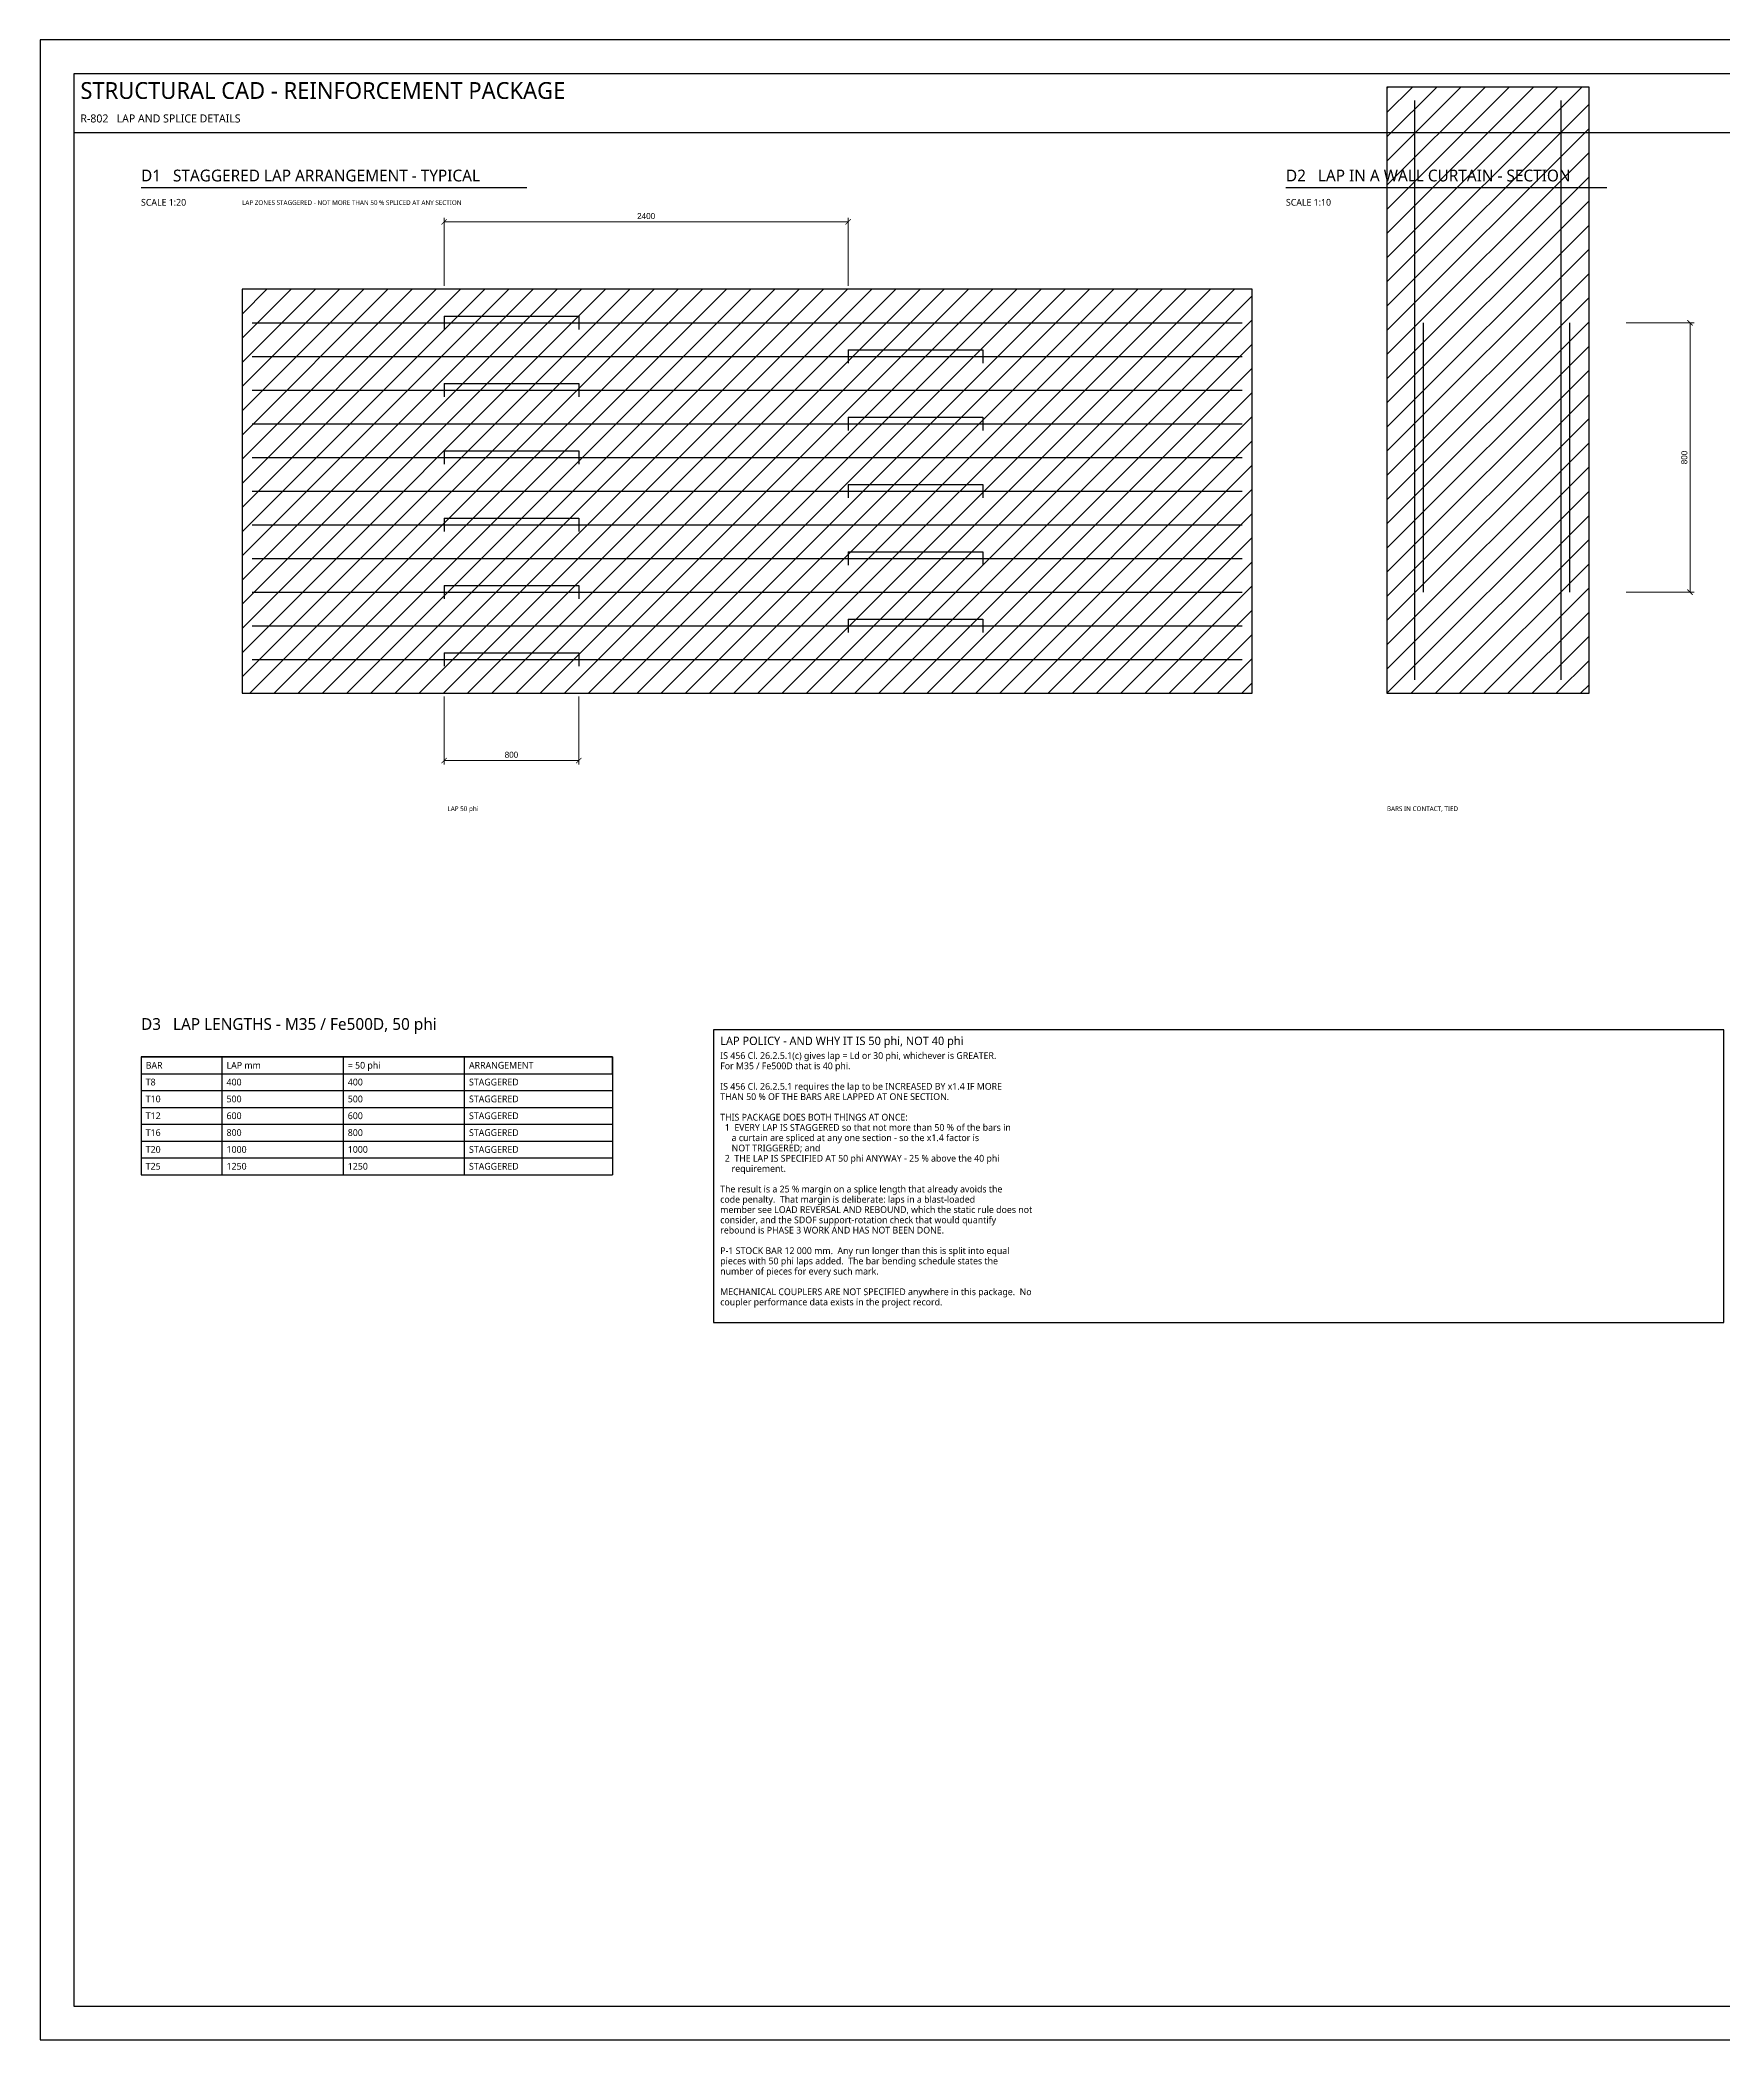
# Model space of a CAD drawing. Header units: millimetres. Extents: x 0 to 841, y 0 to 594.
# Drawn here: x 0 to 500, y 0 to 594 of the extents above; entities that cross this region are included whole.
import ezdxf

# ---------------------------------------------------------------- set-up
doc = ezdxf.new("R2010")
doc.units = ezdxf.units.MM
for name, color, linetype in [('S-BLAST', 1, 'Continuous'), ('S-CONCRETE', 7, 'Continuous'), ('S-DIM', 4, 'Continuous'), ('S-HATCH', 8, 'Continuous'), ('S-NOTE', 7, 'Continuous'), ('S-REBAR-MAIN', 1, 'Continuous'), ('S-REBAR-SEC', 4, 'Continuous'), ('S-TABLE', 7, 'Continuous'), ('S-TEXT', 7, 'Continuous'), ('S-TITLE', 7, 'Continuous')]:
    doc.layers.add(name, color=color, linetype=linetype)
doc.styles.add('OpenSans', font='OpenSans-Regular.ttf')
doc.dimstyles.new('SC-DIM', dxfattribs={"dimtxt": 1.8, "dimasz": 1.6, "dimexe": 1.2, "dimexo": 1, "dimgap": 0.8, "dimtad": 1, "dimdec": 0, "dimblk": 'ARCHTICK', "dimcen": 2.5, "dimclrd": 4, "dimclre": 4, "dimclrt": 4, "dimazin": 3, "dimtfac": 1, "dimtmove": 0, "dimatfit": 3, "dimlwd": 13, "dimlwe": 13})

# ---------------------------------------------------------------- blocks, each defined once
blk = doc.blocks.new('_ARCHTICK')
at = {"color": 0, "linetype": 'BYBLOCK', "const_width": 0.15}
blk.add_lwpolyline([(-0.5, -0.5), (0.5, 0.5)], dxfattribs=at)

msp = doc.modelspace()

# ---------------------------------------------------------------- hatches: boundary and pattern name
at = {"layer": 'S-HATCH'}
h = msp.add_hatch(dxfattribs=at)
h.set_pattern_fill('ANSI31', scale=1.6)
h.paths.add_polyline_path([(400, 400), (460, 400), (460, 580), (400, 580)])
h = msp.add_hatch(dxfattribs=at)
h.set_pattern_fill('ANSI31', scale=1.6)
h.paths.add_polyline_path([(60, 400), (360, 400), (360, 520), (60, 520)])

# ---------------------------------------------------------------- linework, layer by layer
at = {"layer": 'S-CONCRETE'}
for points in [[(400, 400), (460, 400), (460, 580), (400, 580)], [(60, 400), (360, 400), (360, 520), (60, 520)]]:
    msp.add_lwpolyline(points, close=True, dxfattribs=at)
at = {"layer": 'S-REBAR-MAIN'}
for p, q in [((408.3, 404), (408.3, 576)), ((451.7, 404), (451.7, 576)), ((63, 510), (357, 510)), ((63, 500), (357, 500)), ((63, 490), (357, 490)), ((63, 480), (357, 480)), ((63, 470), (357, 470)), ((63, 460), (357, 460)), ((63, 450), (357, 450)), ((63, 440), (357, 440)), ((63, 430), (357, 430)), ((63, 420), (357, 420)), ((63, 410), (357, 410))]:
    msp.add_line(p, q, dxfattribs=at)
at = {"layer": 'S-REBAR-SEC'}
for p, q in [((120, 512), (160, 512)), ((120, 512), (120, 508)), ((160, 512), (160, 508)), ((410.9, 430), (410.9, 510)), ((454.3, 430), (454.3, 510)), ((240, 502), (280, 502)), ((240, 502), (240, 498)), ((280, 502), (280, 498)), ((120, 492), (160, 492)), ((120, 492), (120, 488)), ((160, 492), (160, 488)), ((240, 482), (280, 482)), ((240, 482), (240, 478)), ((280, 482), (280, 478)), ((120, 472), (160, 472)), ((120, 472), (120, 468)), ((160, 472), (160, 468)), ((240, 462), (280, 462)), ((240, 462), (240, 458)), ((280, 462), (280, 458)), ((120, 452), (160, 452)), ((120, 452), (120, 448)), ((160, 452), (160, 448)), ((240, 442), (280, 442)), ((240, 442), (240, 438)), ((280, 442), (280, 438)), ((120, 432), (160, 432)), ((120, 432), (120, 428)), ((160, 432), (160, 428)), ((240, 422), (280, 422)), ((240, 422), (240, 418)), ((280, 422), (280, 418)), ((120, 412), (160, 412)), ((120, 412), (120, 408)), ((160, 412), (160, 408))]:
    msp.add_line(p, q, dxfattribs=at)
at = {"layer": 'S-TABLE'}
for p, q in [((30, 292), (170, 292)), ((30, 292), (30, 257)), ((54, 292), (54, 257)), ((90, 292), (90, 257)), ((126, 292), (126, 257)), ((170, 292), (170, 257)), ((30, 282), (170, 282)), ((30, 277), (170, 277)), ((30, 272), (170, 272)), ((30, 267), (170, 267)), ((30, 262), (170, 262)), ((30, 257), (170, 257))]:
    msp.add_line(p, q, dxfattribs=at)
msp.add_lwpolyline([(30, 287), (170, 287), (170, 292), (30, 292)], close=True, dxfattribs=at)
at = {"layer": 'S-TITLE'}
for p, q in [((10, 566.5), (831, 566.5)), ((30, 550.2), (144.6, 550.2)), ((370, 550.2), (465.325, 550.2))]:
    msp.add_line(p, q, dxfattribs=at)
for points in [[(0, 0), (841, 0), (841, 594), (0, 594)], [(10, 10), (831, 10), (831, 584), (10, 584)], [(200, 213.125), (500, 213.125), (500, 300), (200, 300)]]:
    msp.add_lwpolyline(points, close=True, dxfattribs=at)

# ---------------------------------------------------------------- texts
at = {"layer": 'S-BLAST', "style": 'OpenSans'}
msp.add_text('LAP ZONES STAGGERED - NOT MORE THAN 50 % SPLICED AT ANY SECTION', height=1.4, dxfattribs=at).set_placement((60, 545))
at = {"layer": 'S-NOTE', "style": 'OpenSans'}
for s, p in [('IS 456 Cl. 26.2.5.1(c) gives lap = Ld or 30 phi, whichever is GREATER.', (202, 291.375)), ('For M35 / Fe500D that is 40 phi.', (202, 288.325)), ('THAN 50 % OF THE BARS ARE LAPPED AT ONE SECTION.', (202, 279.175)), ('IS 456 Cl. 26.2.5.1 requires the lap to be INCREASED BY x1.4 IF MORE', (202, 282.225)), ('THIS PACKAGE DOES BOTH THINGS AT ONCE:', (202, 273.075)), ('  1  EVERY LAP IS STAGGERED so that not more than 50 % of the bars in', (202, 270.025)), ('     a curtain are spliced at any one section - so the x1.4 factor is', (202, 266.975)), ('  2  THE LAP IS SPECIFIED AT 50 phi ANYWAY - 25 % above the 40 phi', (202, 260.875)), ('     NOT TRIGGERED; and', (202, 263.925)), ('     requirement.', (202, 257.825)), ('The result is a 25 % margin on a splice length that already avoids the', (202, 251.725)), ('code penalty.  That margin is deliberate: laps in a blast-loaded', (202, 248.675)), ('consider, and the SDOF support-rotation check that would quantify', (202, 242.575)), ('member see LOAD REVERSAL AND REBOUND, which the static rule does not', (202, 245.625)), ('rebound is PHASE 3 WORK AND HAS NOT BEEN DONE.', (202, 239.525)), ('pieces with 50 phi laps added.  The bar bending schedule states the', (202, 230.375)), ('P-1 STOCK BAR 12 000 mm.  Any run longer than this is split into equal', (202, 233.425)), ('number of pieces for every such mark.', (202, 227.325)), ('coupler performance data exists in the project record.', (202, 218.175)), ('MECHANICAL COUPLERS ARE NOT SPECIFIED anywhere in this package.  No', (202, 221.225))]:
    msp.add_text(s, height=2, dxfattribs=at).set_placement(p)
at = {"layer": 'S-TABLE', "style": 'OpenSans'}
for s, p in [('T8', (31.4, 283.5)), ('BAR', (31.4, 288.5)), ('400', (55.4, 283.5)), ('LAP mm', (55.4, 288.5)), ('400', (91.4, 283.5)), ('= 50 phi', (91.4, 288.5)), ('ARRANGEMENT', (127.4, 288.5)), ('STAGGERED', (127.4, 283.5)), ('T10', (31.4, 278.5)), ('500', (55.4, 278.5)), ('500', (91.4, 278.5)), ('STAGGERED', (127.4, 278.5)), ('T12', (31.4, 273.5)), ('600', (55.4, 273.5)), ('600', (91.4, 273.5)), ('STAGGERED', (127.4, 273.5)), ('T16', (31.4, 268.5)), ('800', (55.4, 268.5)), ('800', (91.4, 268.5)), ('STAGGERED', (127.4, 268.5)), ('T20', (31.4, 263.5)), ('1000', (55.4, 263.5)), ('1000', (91.4, 263.5)), ('STAGGERED', (127.4, 263.5)), ('T25', (31.4, 258.5)), ('1250', (55.4, 258.5)), ('1250', (91.4, 258.5)), ('STAGGERED', (127.4, 258.5))]:
    msp.add_text(s, height=2, dxfattribs=at).set_placement(p)
at = {"layer": 'S-TEXT', "style": 'OpenSans'}
for s, height, p in [('SCALE 1:20', 2, (30, 544.8)), ('SCALE 1:10', 2, (370, 544.8)), ('LAP 50 phi', 1.4, (121, 365)), ('BARS IN CONTACT, TIED', 1.4, (400, 365))]:
    msp.add_text(s, height=height, dxfattribs=at).set_placement(p)
at = {"layer": 'S-TITLE', "style": 'OpenSans'}
for s, height, p in [('STRUCTURAL CAD - REINFORCEMENT PACKAGE', 5, (12, 576.5)), ('R-802   LAP AND SPLICE DETAILS', 2.4, (12, 569.5)), ('D1   STAGGERED LAP ARRANGEMENT - TYPICAL', 3.5, (30, 552)), ('D2   LAP IN A WALL CURTAIN - SECTION', 3.5, (370, 552)), ('D3   LAP LENGTHS - M35 / Fe500D, 50 phi', 3.5, (30, 300)), ('LAP POLICY - AND WHY IT IS 50 phi, NOT 40 phi', 2.5, (202, 295.5))]:
    msp.add_text(s, height=height, dxfattribs=at).set_placement(p)

# ---------------------------------------------------------------- dimensions: what is measured, and where the dimension line sits
at = {"layer": 'S-DIM'}
for base, p1, p2 in [((120, 540), (120, 520), (240, 520)), ((120, 380), (120, 400), (160, 400))]:
    msp.add_linear_dim(base=base, p1=p1, p2=p2, dimstyle='SC-DIM', override={"dimlfac": 20}, dxfattribs=at).render()
msp.add_linear_dim(base=(490, 430), p1=(470, 430), p2=(470, 510), angle=90, dimstyle='SC-DIM', override={"dimlfac": 10}, dxfattribs=at).render()

doc.saveas('drawing.dxf')
